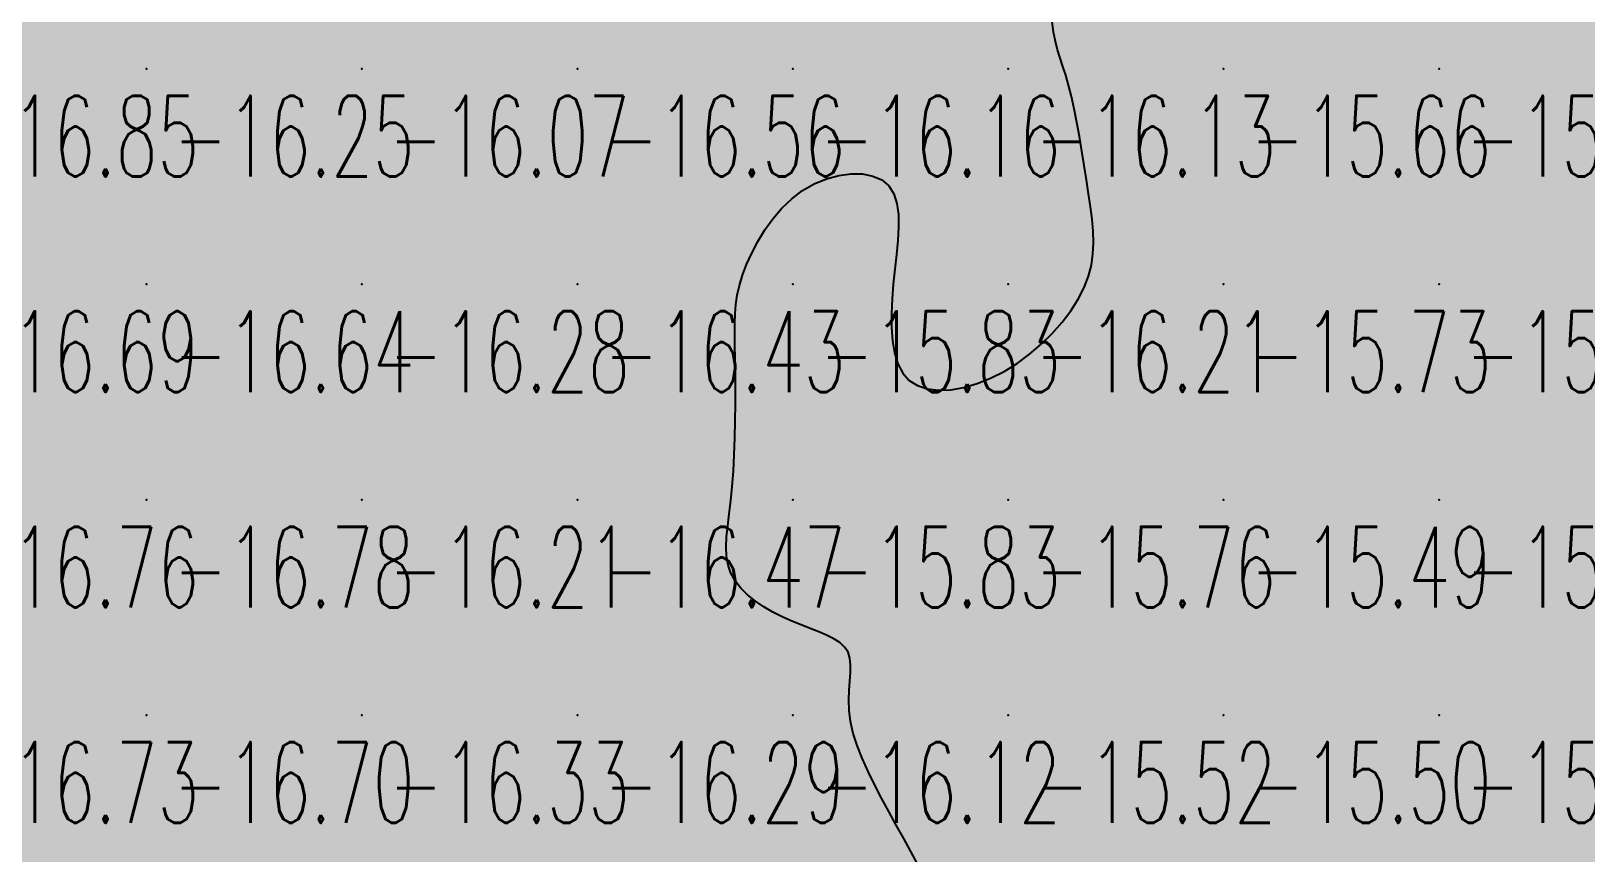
# Model space of a CAD drawing. Header units: millimetres. Extents: x 88261 to 90953, y 390274 to 392322.
# Drawn here: x 89624.9 to 89697.1, y 390800.8 to 390839 of the extents above; entities that cross this region are included whole.
import ezdxf
from ezdxf.enums import TextEntityAlignment as Align

# ---------------------------------------------------------------- set-up
doc = ezdxf.new("R2010")
doc.units = ezdxf.units.MM
doc.header["$LTSCALE"] = 25
for name, color, linetype in [('CN_03_00', 7, 'Continuous'), ('COTEAlt', 7, 'Continuous'), ('TN_COLORIAGE', 7, 'Continuous')]:
    doc.layers.add(name, color=color, linetype=linetype)
doc.styles.add('Simplex 1.0', font='Simplex.shx', dxfattribs={"width": 0.99, "height": 2.5})
doc.styles.get("Standard").update_dxf_attribs({"font": 'times.ttf'})

# ---------------------------------------------------------------- blocks, each defined once
blk = doc.blocks.new('COTE')
at = {"color": 0}
blk.add_point((0, 0), dxfattribs=at)
at = {"layer": 'COTEAlt'}
blk.add_attdef('ALT', text='', height=3.75, dxfattribs=at).set_placement((1.25, -1.25), align=Align.TOP_LEFT)

msp = doc.modelspace()

# ---------------------------------------------------------------- linework, layer by layer
at = {"layer": 'CN_03_00', "elevation": -16, "flags": 128}
msp.add_lwpolyline([(89666.058, 390800.313), (89665.731, 390800.906), (89665.396, 390801.517), (89665.054, 390802.138), (89664.71, 390802.765), (89664.37, 390803.392), (89664.044, 390804.016), (89663.74, 390804.632), (89663.468, 390805.237), (89663.235, 390805.826), (89663.052, 390806.395), (89662.927, 390806.94), (89662.864, 390807.457), (89662.85, 390807.944), (89662.867, 390808.401), (89662.899, 390808.824), (89662.926, 390809.214), (89662.933, 390809.568), (89662.9, 390809.884), (89662.812, 390810.162), (89662.653, 390810.4), (89662.429, 390810.607), (89662.149, 390810.788), (89661.82, 390810.953), (89661.452, 390811.11), (89661.053, 390811.265), (89660.633, 390811.427), (89660.199, 390811.604), (89659.76, 390811.803), (89659.326, 390812.024), (89658.907, 390812.268), (89658.513, 390812.534), (89658.152, 390812.823), (89657.835, 390813.134), (89657.572, 390813.468), (89657.372, 390813.824), (89657.241, 390814.203), (89657.172, 390814.609), (89657.154, 390815.046), (89657.175, 390815.519), (89657.225, 390816.032), (89657.292, 390816.59), (89657.366, 390817.196), (89657.435, 390817.856), (89657.491, 390818.571), (89657.532, 390819.326), (89657.561, 390820.107), (89657.579, 390820.896), (89657.587, 390821.677), (89657.588, 390822.434), (89657.582, 390823.151), (89657.572, 390823.81), (89657.56, 390824.4), (89657.551, 390824.931), (89657.551, 390825.417), (89657.567, 390825.871), (89657.606, 390826.308), (89657.673, 390826.741), (89657.774, 390827.186), (89657.917, 390827.655), (89658.106, 390828.159), (89658.342, 390828.687), (89658.623, 390829.227), (89658.951, 390829.763), (89659.323, 390830.282), (89659.74, 390830.769), (89660.2, 390831.211), (89660.704, 390831.594), (89661.247, 390831.904), (89661.815, 390832.139), (89662.389, 390832.295), (89662.95, 390832.369), (89663.481, 390832.36), (89663.963, 390832.265), (89664.378, 390832.082), (89664.707, 390831.807), (89664.938, 390831.441), (89665.08, 390830.993), (89665.148, 390830.475), (89665.158, 390829.899), (89665.124, 390829.276), (89665.062, 390828.619), (89664.986, 390827.939), (89664.913, 390827.248), (89664.855, 390826.558), (89664.823, 390825.881), (89664.825, 390825.229), (89664.87, 390824.615), (89664.967, 390824.051), (89665.124, 390823.549), (89665.349, 390823.121), (89665.653, 390822.781), (89666.038, 390822.536), (89666.497, 390822.386), (89667.016, 390822.325), (89667.582, 390822.348), (89668.181, 390822.452), (89668.802, 390822.63), (89669.43, 390822.878), (89670.053, 390823.192), (89670.658, 390823.565), (89671.238, 390823.99), (89671.785, 390824.456), (89672.292, 390824.955), (89672.752, 390825.477), (89673.157, 390826.014), (89673.501, 390826.554), (89673.775, 390827.091), (89673.976, 390827.615), (89674.109, 390828.133), (89674.184, 390828.649), (89674.208, 390829.171), (89674.191, 390829.704), (89674.141, 390830.256), (89674.068, 390830.832), (89673.979, 390831.439), (89673.882, 390832.081), (89673.779, 390832.746), (89673.67, 390833.422), (89673.556, 390834.095), (89673.436, 390834.751), (89673.313, 390835.377), (89673.185, 390835.959), (89673.054, 390836.484), (89672.919, 390836.944), (89672.786, 390837.355), (89672.659, 390837.739), (89672.541, 390838.118), (89672.437, 390838.513), (89672.352, 390838.947), (89672.29, 390839.442)], dxfattribs=at)
at = {"layer": 'TN_COLORIAGE', "color": 183}
for points in [[(89620.249, 390837.239, -16.104), (89630.249, 390837.239, -16.104), (89630.249, 390847.239, -16.104)], [(89620.249, 390847.239, -16.104), (89620.249, 390837.239, -16.104), (89630.249, 390847.239, -16.104)], [(89630.249, 390837.239, -16), (89638.314, 390845.305, -16), (89630.249, 390847.239, -16), (89636.638, 390847.239, -16)], [(89650.249, 390847.239, -16), (89641.056, 390847.239, -16), (89640.249, 390837.239, -16), (89640.249, 390842.642, -16)], [(89640.249, 390837.239, -16.67), (89650.249, 390837.239, -16.67), (89650.249, 390847.239, -16.67)], [(89650.249, 390847.239, -16.337), (89650.249, 390837.239, -16.337), (89660.249, 390847.239, -16.337)], [(89650.249, 390837.239, -16.337), (89660.249, 390837.239, -16.337), (89660.249, 390847.239, -16.337)], [(89660.249, 390847.239, -16.227), (89660.249, 390837.239, -16.227), (89670.249, 390847.239, -16.227)], [(89660.249, 390837.239, -16.227), (89670.249, 390837.239, -16.227), (89670.249, 390847.239, -16.227)], [(89670.249, 390847.239, -16), (89672.777, 390847.239, -16), (89670.249, 390837.239, -16), (89671.917, 390838.908, -16)], [(89630.249, 390837.239, -16), (89638.314, 390845.305, -16), (89640.249, 390837.239, -16), (89640.249, 390842.642, -16)], [(89671.917, 390838.908, -16.135), (89673.089, 390837.239, -16.135), (89670.249, 390837.239, -16.135)], [(89620.249, 390827.239, -16.246), (89630.249, 390827.239, -16.246), (89630.249, 390837.239, -16.246)], [(89620.249, 390837.239, -16.246), (89620.249, 390827.239, -16.246), (89630.249, 390837.239, -16.246)], [(89630.249, 390837.239, -16.069), (89630.249, 390827.239, -16.069), (89640.249, 390837.239, -16.069)], [(89630.249, 390827.239, -16.069), (89640.249, 390827.239, -16.069), (89640.249, 390837.239, -16.069)], [(89640.249, 390837.239, -16.556), (89640.249, 390827.239, -16.556), (89650.249, 390837.239, -16.556)], [(89640.249, 390827.239, -16.556), (89650.249, 390827.239, -16.556), (89650.249, 390837.239, -16.556)], [(89650.249, 390837.239, -16.16), (89650.249, 390827.239, -16.16), (89660.249, 390837.239, -16.16)], [(89650.249, 390827.239, -16), (89657.412, 390827.239, -16), (89660.249, 390837.239, -16), (89660.249, 390832.379, -16)], [(89660.249, 390837.239, -16), (89660.249, 390832.379, -16), (89670.249, 390837.239, -16), (89665.815, 390832.806, -16)], [(89670.249, 390827.239, -16), (89664.732, 390827.239, -16), (89670.249, 390837.239, -16), (89665.815, 390832.806, -16)], [(89670.249, 390827.239, -16), (89674.048, 390831.039, -16), (89670.249, 390837.239, -16), (89673.089, 390837.239, -16)], [(89674.048, 390831.039, -16.208), (89674.588, 390827.239, -16.208), (89670.249, 390827.239, -16.208)], [(89620.249, 390817.239, -16.643), (89630.249, 390817.239, -16.643), (89630.249, 390827.239, -16.643)], [(89620.249, 390827.239, -16.643), (89620.249, 390817.239, -16.643), (89630.249, 390827.239, -16.643)], [(89630.249, 390827.239, -16.285), (89630.249, 390817.239, -16.285), (89640.249, 390827.239, -16.285)], [(89630.249, 390817.239, -16.285), (89640.249, 390817.239, -16.285), (89640.249, 390827.239, -16.285)], [(89640.249, 390827.239, -16.427), (89640.249, 390817.239, -16.427), (89650.249, 390827.239, -16.427)], [(89640.249, 390817.239, -16.427), (89650.249, 390817.239, -16.427), (89650.249, 390827.239, -16.427)], [(89650.249, 390817.239, -16), (89657.604, 390824.595, -16), (89650.249, 390827.239, -16), (89657.412, 390827.239, -16)], [(89664.734, 390821.724, -16.208), (89664.732, 390827.239, -16.208), (89670.249, 390827.239, -16.208)], [(89670.249, 390822.547, -16.208), (89664.734, 390821.724, -16.208), (89670.249, 390827.239, -16.208)], [(89674.588, 390827.239, -16.208), (89670.249, 390822.547, -16.208), (89670.249, 390827.239, -16.208)], [(89657.603, 390817.239, -16.47), (89657.604, 390824.595, -16.47), (89650.249, 390817.239, -16.47)], [(89620.249, 390807.239, -16.78), (89630.249, 390807.239, -16.78), (89630.249, 390817.239, -16.78)], [(89620.249, 390817.239, -16.78), (89620.249, 390807.239, -16.78), (89630.249, 390817.239, -16.78)], [(89630.249, 390817.239, -16.205), (89630.249, 390807.239, -16.205), (89640.249, 390817.239, -16.205)], [(89630.249, 390807.239, -16.205), (89640.249, 390807.239, -16.205), (89640.249, 390817.239, -16.205)], [(89640.249, 390817.239, -16.47), (89640.249, 390807.239, -16.47), (89650.249, 390817.239, -16.47)], [(89640.249, 390807.239, -16.47), (89650.249, 390807.239, -16.47), (89650.249, 390817.239, -16.47)], [(89650.249, 390817.239, -16), (89657.603, 390817.239, -16), (89650.249, 390807.239, -16), (89656.595, 390813.586, -16)], [(89650.249, 390807.239, -16), (89656.595, 390813.586, -16), (89660.249, 390807.239, -16), (89660.249, 390811.362, -16)], [(89663.601, 390810.592, -16.119), (89660.249, 390811.362, -16.119), (89660.249, 390807.239, -16.119)], [(89662.216, 390807.239, -16.119), (89663.601, 390810.592, -16.119), (89660.249, 390807.239, -16.119)], [(89620.249, 390797.239, -16.698), (89630.249, 390797.239, -16.698), (89630.249, 390807.239, -16.698)], [(89620.249, 390807.239, -16.698), (89620.249, 390797.239, -16.698), (89630.249, 390807.239, -16.698)], [(89630.249, 390807.239, -16.325), (89630.249, 390797.239, -16.325), (89640.249, 390807.239, -16.325)], [(89630.249, 390797.239, -16.325), (89640.249, 390797.239, -16.325), (89640.249, 390807.239, -16.325)], [(89640.249, 390807.239, -16.294), (89640.249, 390797.239, -16.294), (89650.249, 390807.239, -16.294)], [(89640.249, 390797.239, -16.294), (89650.249, 390797.239, -16.294), (89650.249, 390807.239, -16.294)], [(89650.249, 390807.239, -16.119), (89650.249, 390797.239, -16.119), (89660.249, 390807.239, -16.119)], [(89650.249, 390797.239, -16.119), (89660.249, 390797.239, -16.119), (89660.249, 390807.239, -16.119)], [(89660.249, 390797.239, -16), (89665.097, 390802.087, -16), (89660.249, 390807.239, -16), (89662.216, 390807.239, -16)], [(89665.097, 390802.087, -16.456), (89667.722, 390797.239, -16.456), (89660.249, 390797.239, -16.456)]]:
    msp.add_solid(points, dxfattribs=at)
at = {"layer": 'TN_COLORIAGE', "color": 241}
for points in [[(89671.917, 390838.908, -15.328), (89672.777, 390847.239, -15.328), (89680.249, 390847.239, -15.328)], [(89673.089, 390837.239, -15.328), (89671.917, 390838.908, -15.328), (89680.249, 390837.239, -15.328), (89680.249, 390847.239, -15.328)], [(89680.249, 390847.239, -15.962), (89680.249, 390837.239, -15.962), (89690.249, 390847.239, -15.962)], [(89680.249, 390837.239, -15.962), (89690.249, 390837.239, -15.962), (89690.249, 390847.239, -15.962)], [(89690.249, 390847.239, -15.785), (89690.249, 390837.239, -15.785), (89700.249, 390847.239, -15.785)], [(89690.249, 390837.239, -15.785), (89700.249, 390837.239, -15.785), (89700.249, 390847.239, -15.785)], [(89673.089, 390837.239, -15.661), (89674.048, 390831.039, -15.661), (89680.249, 390837.239, -15.661)], [(89674.588, 390827.239, -15.661), (89674.048, 390831.039, -15.661), (89680.249, 390827.239, -15.661), (89680.249, 390837.239, -15.661)], [(89680.249, 390837.239, -15.713), (89680.249, 390827.239, -15.713), (89690.249, 390837.239, -15.713)], [(89680.249, 390827.239, -15.713), (89690.249, 390827.239, -15.713), (89690.249, 390837.239, -15.713)], [(89690.249, 390837.239, -15.328), (89690.249, 390827.239, -15.328), (89700.249, 390837.239, -15.328)], [(89690.249, 390827.239, -15.328), (89700.249, 390827.239, -15.328), (89700.249, 390837.239, -15.328)], [(89660.249, 390832.379, -15.831), (89657.412, 390827.239, -15.831), (89660.249, 390827.239, -15.831)], [(89665.815, 390832.806, -15.831), (89660.249, 390832.379, -15.831), (89660.249, 390827.239, -15.831)], [(89665.815, 390832.806, -15.831), (89664.732, 390827.239, -15.831), (89660.249, 390827.239, -15.831)], [(89657.412, 390827.239, -15.831), (89657.604, 390824.595, -15.831), (89660.249, 390827.239, -15.831)], [(89657.604, 390824.595, -15.831), (89657.603, 390817.239, -15.831), (89660.249, 390827.239, -15.831), (89660.249, 390817.239, -15.831)], [(89664.732, 390827.239, -15.831), (89664.734, 390821.724, -15.831), (89660.249, 390827.239, -15.831), (89660.249, 390817.239, -15.831)], [(89670.249, 390822.547, -15.729), (89674.588, 390827.239, -15.729), (89670.249, 390817.239, -15.729), (89680.249, 390827.239, -15.729)], [(89670.249, 390817.239, -15.729), (89680.249, 390817.239, -15.729), (89680.249, 390827.239, -15.729)], [(89680.249, 390827.239, -15.703), (89680.249, 390817.239, -15.703), (89690.249, 390827.239, -15.703)], [(89680.249, 390817.239, -15.703), (89690.249, 390817.239, -15.703), (89690.249, 390827.239, -15.703)], [(89690.249, 390827.239, -15.494), (89690.249, 390817.239, -15.494), (89700.249, 390827.239, -15.494)], [(89690.249, 390817.239, -15.494), (89700.249, 390817.239, -15.494), (89700.249, 390827.239, -15.494)], [(89664.734, 390821.724, -15.765), (89670.249, 390822.547, -15.765), (89660.249, 390817.239, -15.765), (89670.249, 390817.239, -15.765)], [(89656.595, 390813.586, -15.831), (89657.603, 390817.239, -15.831), (89660.249, 390817.239, -15.831)], [(89660.249, 390811.362, -15.831), (89656.595, 390813.586, -15.831), (89660.249, 390817.239, -15.831)], [(89660.249, 390811.362, -15.765), (89663.601, 390810.592, -15.765), (89660.249, 390817.239, -15.765), (89670.249, 390817.239, -15.765)], [(89663.601, 390810.592, -15.516), (89662.216, 390807.239, -15.516), (89670.249, 390817.239, -15.516), (89670.249, 390807.239, -15.516)], [(89670.249, 390817.239, -15.487), (89670.249, 390807.239, -15.487), (89680.249, 390817.239, -15.487)], [(89670.249, 390807.239, -15.487), (89680.249, 390807.239, -15.487), (89680.249, 390817.239, -15.487)], [(89680.249, 390817.239, -15.841), (89680.249, 390807.239, -15.841), (89690.249, 390817.239, -15.841)], [(89680.249, 390807.239, -15.841), (89690.249, 390807.239, -15.841), (89690.249, 390817.239, -15.841)], [(89690.249, 390817.239, -15.68), (89690.249, 390807.239, -15.68), (89700.249, 390817.239, -15.68)], [(89690.249, 390807.239, -15.68), (89700.249, 390807.239, -15.68), (89700.249, 390817.239, -15.68)], [(89662.216, 390807.239, -15.516), (89665.097, 390802.087, -15.516), (89670.249, 390807.239, -15.516)], [(89667.722, 390797.239, -15.516), (89665.097, 390802.087, -15.516), (89670.249, 390797.239, -15.516), (89670.249, 390807.239, -15.516)], [(89670.249, 390807.239, -15.505), (89670.249, 390797.239, -15.505), (89680.249, 390807.239, -15.505)], [(89670.249, 390797.239, -15.505), (89680.249, 390797.239, -15.505), (89680.249, 390807.239, -15.505)], [(89680.249, 390807.239, -15.758), (89680.249, 390797.239, -15.758), (89690.249, 390807.239, -15.758)], [(89690.249, 390799.874, -15.507), (89688.755, 390797.239, -15.507), (89690.249, 390807.239, -15.507), (89680.249, 390797.239, -15.507)], [(89690.249, 390799.874, -15.479), (89691.674, 390798.665, -15.479), (89690.249, 390807.239, -15.479), (89700.249, 390807.239, -15.479)], [(89692.372, 390797.239, -15.479), (89691.674, 390798.665, -15.479), (89700.249, 390797.239, -15.479), (89700.249, 390807.239, -15.479)]]:
    msp.add_solid(points, dxfattribs=at)

# ---------------------------------------------------------------- block references
at = {"layer": 'COTEAlt'}
ref = msp.add_blockref('COTE', (89620.249, 390837.239), dxfattribs=at)
ref.add_attrib('ALT', '-16.85', dxfattribs={"height": 3.75, "style": 'Simplex 1.0', "width": 0.6}).set_placement((89621.499, 390835.989), align=Align.TOP_LEFT)
ref = msp.add_blockref('COTE', (89630.249, 390837.239), dxfattribs=at)
ref.add_attrib('ALT', '-16.25', dxfattribs={"height": 3.75, "style": 'Simplex 1.0', "width": 0.6}).set_placement((89631.499, 390835.989), align=Align.TOP_LEFT)
ref = msp.add_blockref('COTE', (89640.249, 390837.239), dxfattribs=at)
ref.add_attrib('ALT', '-16.07', dxfattribs={"height": 3.75, "style": 'Simplex 1.0', "width": 0.6}).set_placement((89641.499, 390835.989), align=Align.TOP_LEFT)
ref = msp.add_blockref('COTE', (89650.249, 390837.239), dxfattribs=at)
ref.add_attrib('ALT', '-16.56', dxfattribs={"height": 3.75, "style": 'Simplex 1.0', "width": 0.6}).set_placement((89651.499, 390835.989), align=Align.TOP_LEFT)
ref = msp.add_blockref('COTE', (89660.249, 390837.239), dxfattribs=at)
ref.add_attrib('ALT', '-16.16', dxfattribs={"height": 3.75, "style": 'Simplex 1.0', "width": 0.6}).set_placement((89661.499, 390835.989), align=Align.TOP_LEFT)
ref = msp.add_blockref('COTE', (89670.249, 390837.239), dxfattribs=at)
ref.add_attrib('ALT', '-16.13', dxfattribs={"height": 3.75, "style": 'Simplex 1.0', "width": 0.6}).set_placement((89671.499, 390835.989), align=Align.TOP_LEFT)
ref = msp.add_blockref('COTE', (89680.249, 390837.239), dxfattribs=at)
ref.add_attrib('ALT', '-15.66', dxfattribs={"height": 3.75, "style": 'Simplex 1.0', "width": 0.6}).set_placement((89681.499, 390835.989), align=Align.TOP_LEFT)
ref = msp.add_blockref('COTE', (89690.249, 390837.239), dxfattribs=at)
ref.add_attrib('ALT', '-15.71', dxfattribs={"height": 3.75, "style": 'Simplex 1.0', "width": 0.6}).set_placement((89691.499, 390835.989), align=Align.TOP_LEFT)
ref = msp.add_blockref('COTE', (89620.249, 390827.239), dxfattribs=at)
ref.add_attrib('ALT', '-16.69', dxfattribs={"height": 3.75, "style": 'Simplex 1.0', "width": 0.6}).set_placement((89621.499, 390825.989), align=Align.TOP_LEFT)
ref = msp.add_blockref('COTE', (89630.249, 390827.239), dxfattribs=at)
ref.add_attrib('ALT', '-16.64', dxfattribs={"height": 3.75, "style": 'Simplex 1.0', "width": 0.6}).set_placement((89631.499, 390825.989), align=Align.TOP_LEFT)
ref = msp.add_blockref('COTE', (89640.249, 390827.239), dxfattribs=at)
ref.add_attrib('ALT', '-16.28', dxfattribs={"height": 3.75, "style": 'Simplex 1.0', "width": 0.6}).set_placement((89641.499, 390825.989), align=Align.TOP_LEFT)
ref = msp.add_blockref('COTE', (89650.249, 390827.239), dxfattribs=at)
ref.add_attrib('ALT', '-16.43', dxfattribs={"height": 3.75, "style": 'Simplex 1.0', "width": 0.6}).set_placement((89651.499, 390825.989), align=Align.TOP_LEFT)
ref = msp.add_blockref('COTE', (89660.249, 390827.239), dxfattribs=at)
ref.add_attrib('ALT', '-15.83', dxfattribs={"height": 3.75, "style": 'Simplex 1.0', "width": 0.6}).set_placement((89661.499, 390825.989), align=Align.TOP_LEFT)
ref = msp.add_blockref('COTE', (89670.249, 390827.239), dxfattribs=at)
ref.add_attrib('ALT', '-16.21', dxfattribs={"height": 3.75, "style": 'Simplex 1.0', "width": 0.6}).set_placement((89671.499, 390825.989), align=Align.TOP_LEFT)
ref = msp.add_blockref('COTE', (89680.249, 390827.239), dxfattribs=at)
ref.add_attrib('ALT', '-15.73', dxfattribs={"height": 3.75, "style": 'Simplex 1.0', "width": 0.6}).set_placement((89681.499, 390825.989), align=Align.TOP_LEFT)
ref = msp.add_blockref('COTE', (89690.249, 390827.239), dxfattribs=at)
ref.add_attrib('ALT', '-15.70', dxfattribs={"height": 3.75, "style": 'Simplex 1.0', "width": 0.6}).set_placement((89691.499, 390825.989), align=Align.TOP_LEFT)
ref = msp.add_blockref('COTE', (89620.249, 390817.239), dxfattribs=at)
ref.add_attrib('ALT', '-16.76', dxfattribs={"height": 3.75, "style": 'Simplex 1.0', "width": 0.6}).set_placement((89621.499, 390815.989), align=Align.TOP_LEFT)
ref = msp.add_blockref('COTE', (89630.249, 390817.239), dxfattribs=at)
ref.add_attrib('ALT', '-16.78', dxfattribs={"height": 3.75, "style": 'Simplex 1.0', "width": 0.6}).set_placement((89631.499, 390815.989), align=Align.TOP_LEFT)
ref = msp.add_blockref('COTE', (89640.249, 390817.239), dxfattribs=at)
ref.add_attrib('ALT', '-16.21', dxfattribs={"height": 3.75, "style": 'Simplex 1.0', "width": 0.6}).set_placement((89641.499, 390815.989), align=Align.TOP_LEFT)
ref = msp.add_blockref('COTE', (89650.249, 390817.239), dxfattribs=at)
ref.add_attrib('ALT', '-16.47', dxfattribs={"height": 3.75, "style": 'Simplex 1.0', "width": 0.6}).set_placement((89651.499, 390815.989), align=Align.TOP_LEFT)
ref = msp.add_blockref('COTE', (89660.249, 390817.239), dxfattribs=at)
ref.add_attrib('ALT', '-15.83', dxfattribs={"height": 3.75, "style": 'Simplex 1.0', "width": 0.6}).set_placement((89661.499, 390815.989), align=Align.TOP_LEFT)
ref = msp.add_blockref('COTE', (89670.249, 390817.239), dxfattribs=at)
ref.add_attrib('ALT', '-15.76', dxfattribs={"height": 3.75, "style": 'Simplex 1.0', "width": 0.6}).set_placement((89671.499, 390815.989), align=Align.TOP_LEFT)
ref = msp.add_blockref('COTE', (89680.249, 390817.239), dxfattribs=at)
ref.add_attrib('ALT', '-15.49', dxfattribs={"height": 3.75, "style": 'Simplex 1.0', "width": 0.6}).set_placement((89681.499, 390815.989), align=Align.TOP_LEFT)
ref = msp.add_blockref('COTE', (89690.249, 390817.239), dxfattribs=at)
ref.add_attrib('ALT', '-15.84', dxfattribs={"height": 3.75, "style": 'Simplex 1.0', "width": 0.6}).set_placement((89691.499, 390815.989), align=Align.TOP_LEFT)
ref = msp.add_blockref('COTE', (89620.249, 390807.239), dxfattribs=at)
ref.add_attrib('ALT', '-16.73', dxfattribs={"height": 3.75, "style": 'Simplex 1.0', "width": 0.6}).set_placement((89621.499, 390805.989), align=Align.TOP_LEFT)
ref = msp.add_blockref('COTE', (89630.249, 390807.239), dxfattribs=at)
ref.add_attrib('ALT', '-16.70', dxfattribs={"height": 3.75, "style": 'Simplex 1.0', "width": 0.6}).set_placement((89631.499, 390805.989), align=Align.TOP_LEFT)
ref = msp.add_blockref('COTE', (89640.249, 390807.239), dxfattribs=at)
ref.add_attrib('ALT', '-16.33', dxfattribs={"height": 3.75, "style": 'Simplex 1.0', "width": 0.6}).set_placement((89641.499, 390805.989), align=Align.TOP_LEFT)
ref = msp.add_blockref('COTE', (89650.249, 390807.239), dxfattribs=at)
ref.add_attrib('ALT', '-16.29', dxfattribs={"height": 3.75, "style": 'Simplex 1.0', "width": 0.6}).set_placement((89651.499, 390805.989), align=Align.TOP_LEFT)
ref = msp.add_blockref('COTE', (89660.249, 390807.239), dxfattribs=at)
ref.add_attrib('ALT', '-16.12', dxfattribs={"height": 3.75, "style": 'Simplex 1.0', "width": 0.6}).set_placement((89661.499, 390805.989), align=Align.TOP_LEFT)
ref = msp.add_blockref('COTE', (89670.249, 390807.239), dxfattribs=at)
ref.add_attrib('ALT', '-15.52', dxfattribs={"height": 3.75, "style": 'Simplex 1.0', "width": 0.6}).set_placement((89671.499, 390805.989), align=Align.TOP_LEFT)
ref = msp.add_blockref('COTE', (89680.249, 390807.239), dxfattribs=at)
ref.add_attrib('ALT', '-15.50', dxfattribs={"height": 3.75, "style": 'Simplex 1.0', "width": 0.6}).set_placement((89681.499, 390805.989), align=Align.TOP_LEFT)
ref = msp.add_blockref('COTE', (89690.249, 390807.239), dxfattribs=at)
ref.add_attrib('ALT', '-15.76', dxfattribs={"height": 3.75, "style": 'Simplex 1.0', "width": 0.6}).set_placement((89691.499, 390805.989), align=Align.TOP_LEFT)

doc.saveas('drawing.dxf')
